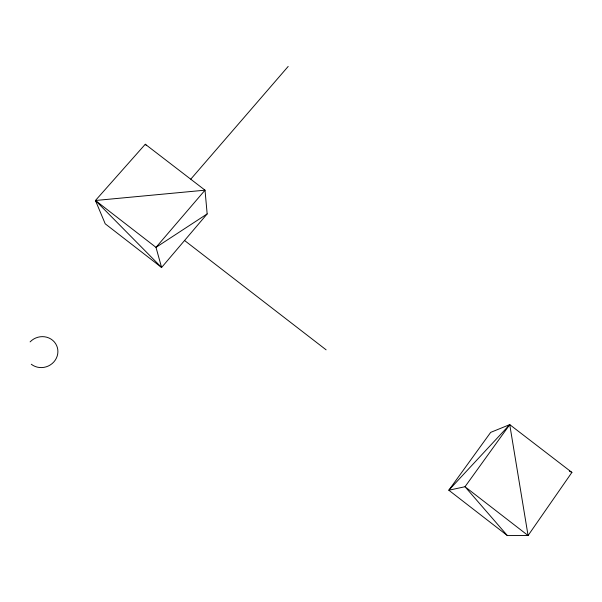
<?xml version="1.0" encoding="UTF-8"?>
<svg xmlns="http://www.w3.org/2000/svg" width="602" height="602" viewBox="0 0 602 602"><rect width="100%" height="100%" fill="white"/><g stroke="black" fill="none" stroke-linecap="round" stroke-linejoin="round"><path stroke-width="0.9" d="M571.9 472.404L528.074 535.532L507.358 535.569L448.821 490.224L490.675 432.387L509.736 424.621L571.9 472.404L569.387 471.17M509.736 424.621L465.015 486.725L448.821 490.224L509.736 424.621L528.074 535.532L465.015 486.725L507.358 535.569M207.163 213.921L161.599 267.491L105.222 223.809L95.44 200.496L145.278 144.254L205.019 190.179L207.163 213.921L156.001 247.369L95.44 200.496L205.019 190.179L156.001 247.369L161.599 267.491L95.44 200.496M190.804 179.14L288.185 66.431M184.776 240.665L326.111 349.83M145.278 144.254L146.512 145.646M30.1 341.898A16.239 15.351 -21.9 0 1 52.69 340.326A16.239 15.351 -21.9 0 1 53.841 361.937A16.239 15.351 -21.9 0 1 31.289 364.248"/></g></svg>
